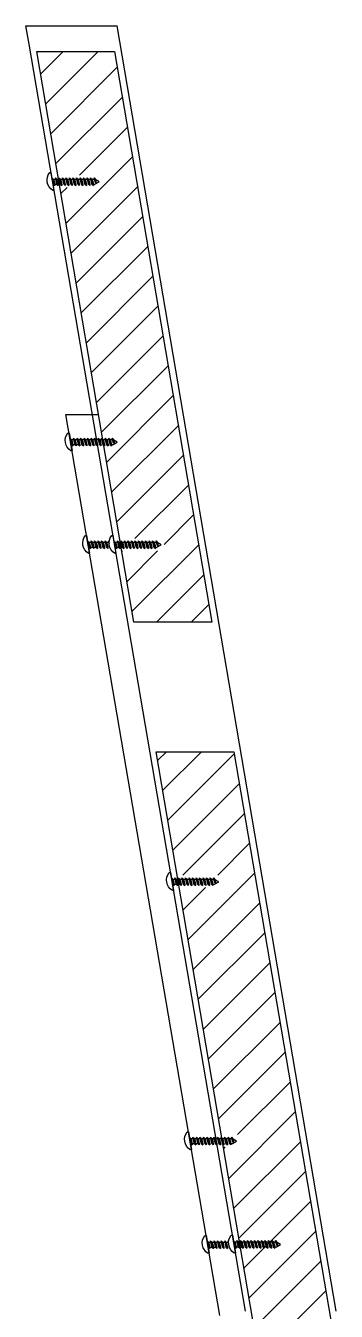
# Model space of a CAD drawing. Header units: millimetres. Extents: x 933 to 3262, y 580 to 1336.
# Drawn here: x 1983.79 to 1995.75, y 891.35 to 940.93 of the extents above; entities that cross this region are included whole.
import ezdxf

# ---------------------------------------------------------------- set-up
doc = ezdxf.new("R2010")
doc.units = ezdxf.units.MM
for name, color, linetype in [('A-FURN', 8, 'Continuous'), ('CAMPITURA', 253, 'Continuous'), ('Viti', 90, 'Continuous')]:
    doc.layers.add(name, color=color, linetype=linetype)
pattern_1 = [(45, (63.6199, 133.6698), (-0.6735192, 0.6735192), [])]

msp = doc.modelspace()

# ---------------------------------------------------------------- hatches: boundary and pattern name
at = {"layer": 'CAMPITURA'}
h = msp.add_hatch(dxfattribs=at)
h.set_pattern_fill('ANSI31', color=256, scale=0.3)
h.set_pattern_definition(pattern_1)
h.paths.add_polyline_path([(1986.736, 925.112), (1987.43, 925.112), (1987.43, 924.637), (1986.817, 924.637), (1987.411, 921.146), (1989.12, 921.146), (1989.12, 920.671), (1987.492, 920.671), (1987.959, 917.929), (1990.959, 917.929), (1987.214, 939.929), (1984.214, 939.929), (1985.024, 935.17), (1986.727, 935.17), (1986.727, 934.694), (1985.105, 934.694)])
h = msp.add_hatch(dxfattribs=at)
h.set_pattern_fill('ANSI31', color=256, scale=0.3)
h.set_pattern_definition(pattern_1)
h.paths.add_polyline_path([(1989.62, 908.171), (1991.338, 908.171), (1991.338, 907.696), (1989.701, 907.696), (1991.324, 898.162), (1992.036, 898.162), (1992.036, 897.687), (1991.405, 897.687), (1992.556, 890.929), (1995.556, 890.929), (1991.81, 912.929), (1988.81, 912.929)])
h.paths.add_polyline_path([(1992.058, 894.079), (1992.117, 894.022), (1992.194, 894.022), (1992.194, 894.079), (1992.253, 894.022), (1992.329, 894.022), (1992.329, 894.079), (1992.388, 894.022), (1992.465, 894.022), (1992.465, 894.079), (1992.524, 894.022), (1992.601, 894.022), (1992.601, 894.079), (1992.66, 894.022), (1992.736, 894.022), (1992.736, 894.079), (1992.795, 894.022), (1992.872, 894.022), (1992.872, 894.079), (1992.931, 894.022), (1993.007, 894.022), (1993.007, 894.079), (1993.066, 894.022), (1993.143, 894.022), (1993.143, 894.079), (1993.202, 894.022), (1993.278, 894.022), (1993.278, 894.079), (1993.338, 894.022), (1993.414, 894.022), (1993.414, 894.079), (1993.478, 894.005), (1993.609, 893.929), (1993.447, 893.836), (1993.387, 893.836), (1993.387, 893.78), (1993.328, 893.836), (1993.278, 894.022), (1993.202, 894.022), (1993.252, 893.836), (1993.252, 893.78), (1993.193, 893.836), (1993.143, 894.022), (1993.066, 894.022), (1993.116, 893.836), (1993.116, 893.78), (1993.057, 893.836), (1993.007, 894.022), (1992.931, 894.022), (1992.981, 893.836), (1992.981, 893.78), (1992.922, 893.836), (1992.872, 894.022), (1992.795, 894.022), (1992.845, 893.836), (1992.845, 893.78), (1992.786, 893.836), (1992.736, 894.022), (1992.66, 894.022), (1992.71, 893.836), (1992.71, 893.78), (1992.65, 893.836), (1992.601, 894.022), (1992.524, 894.022), (1992.574, 893.836), (1992.574, 893.78), (1992.515, 893.836), (1992.465, 894.022), (1992.388, 894.022), (1992.438, 893.836), (1992.438, 893.78), (1992.379, 893.836), (1992.329, 894.022), (1992.253, 894.022), (1992.303, 893.836), (1992.303, 893.78), (1992.244, 893.836), (1992.194, 894.022), (1992.117, 894.022), (1992.167, 893.836), (1992.167, 893.78), (1992.108, 893.836), (1992.058, 894.022)], flags=16)

# ---------------------------------------------------------------- linework, layer by layer
at = {"layer": 'A-FURN'}
for p, q in [((1983.915, 940.217), (1983.789, 940.929)), ((1983.789, 940.929), (1987.311, 940.929)), ((1995.753, 891.347), (1987.311, 940.929)), ((1992.253, 891.347), (1983.915, 940.217)), ((1991.267, 891.179), (1985.338, 925.929)), ((1985.338, 925.929), (1986.597, 925.929))]:
    msp.add_line(p, q, dxfattribs=at)
for points in [[(1987.214, 939.929), (1990.959, 917.929), (1987.959, 917.929), (1984.214, 939.929)], [(1991.81, 912.929), (1995.556, 890.929), (1992.556, 890.929), (1988.81, 912.929)]]:
    msp.add_lwpolyline(points, close=True, dxfattribs=at)
at = {"layer": 'Viti'}
for p, q in [((1984.82, 934.821), (1984.845, 934.821)), ((1984.854, 935.007), (1984.931, 935.007)), ((1984.904, 934.821), (1984.98, 934.821)), ((1984.99, 935.007), (1985.066, 935.007)), ((1985.039, 934.821), (1985.116, 934.821)), ((1985.125, 935.007), (1985.202, 935.007)), ((1985.261, 935.007), (1985.337, 935.007)), ((1985.396, 935.007), (1985.473, 935.007)), ((1985.532, 935.007), (1985.608, 935.007)), ((1985.667, 935.007), (1985.744, 935.007)), ((1985.803, 935.007), (1985.88, 935.007)), ((1985.939, 935.007), (1986.015, 935.007)), ((1986.074, 935.007), (1986.151, 935.007)), ((1986.21, 935.007), (1986.286, 935.007)), ((1986.345, 935.007), (1986.422, 935.007)), ((1985.534, 924.779), (1985.544, 924.779)), ((1985.553, 924.965), (1985.629, 924.965)), ((1985.603, 924.779), (1985.679, 924.779)), ((1985.689, 924.965), (1985.765, 924.965)), ((1985.738, 924.779), (1985.815, 924.779)), ((1985.824, 924.965), (1985.901, 924.965)), ((1985.96, 924.965), (1986.036, 924.965)), ((1986.095, 924.965), (1986.172, 924.965)), ((1986.231, 924.965), (1986.307, 924.965)), ((1986.366, 924.965), (1986.443, 924.965)), ((1986.502, 924.965), (1986.579, 924.965)), ((1986.638, 924.965), (1986.714, 924.965)), ((1986.773, 924.965), (1986.85, 924.965)), ((1986.909, 924.965), (1986.985, 924.965)), ((1987.044, 924.965), (1987.121, 924.965)), ((1986.194, 920.821), (1986.219, 920.821)), ((1986.228, 921.007), (1986.305, 921.007)), ((1986.278, 920.821), (1986.355, 920.821)), ((1986.364, 921.007), (1986.44, 921.007)), ((1986.414, 920.821), (1986.49, 920.821)), ((1986.499, 921.007), (1986.576, 921.007)), ((1986.635, 921.007), (1986.711, 921.007)), ((1986.771, 921.007), (1986.847, 921.007)), ((1986.906, 921.007), (1986.983, 921.007)), ((1987.03, 921.146), (1987.03, 921.146)), ((1987.209, 920.821), (1987.233, 920.821)), ((1987.243, 921.007), (1987.319, 921.007)), ((1987.293, 920.821), (1987.369, 920.821)), ((1987.378, 921.007), (1987.455, 921.007)), ((1987.428, 920.821), (1987.505, 920.821)), ((1987.514, 921.007), (1987.59, 921.007)), ((1987.649, 921.007), (1987.726, 921.007)), ((1987.785, 921.007), (1987.861, 921.007)), ((1987.921, 921.007), (1987.997, 921.007)), ((1988.056, 921.007), (1988.133, 921.007)), ((1988.192, 921.007), (1988.268, 921.007)), ((1988.327, 921.007), (1988.404, 921.007)), ((1988.463, 921.007), (1988.539, 921.007)), ((1988.598, 921.007), (1988.675, 921.007)), ((1988.734, 921.007), (1988.811, 921.007)), ((1989.461, 908.007), (1989.537, 908.007)), ((1989.596, 908.007), (1989.673, 908.007)), ((1989.732, 908.007), (1989.808, 908.007)), ((1989.867, 908.007), (1989.944, 908.007)), ((1990.003, 908.007), (1990.08, 908.007)), ((1990.139, 908.007), (1990.215, 908.007)), ((1990.274, 908.007), (1990.351, 908.007)), ((1990.41, 908.007), (1990.486, 908.007)), ((1990.545, 908.007), (1990.622, 908.007)), ((1990.681, 908.007), (1990.757, 908.007)), ((1990.816, 908.007), (1990.893, 908.007)), ((1990.952, 908.007), (1991.029, 908.007)), ((1989.427, 907.821), (1989.452, 907.821)), ((1989.511, 907.821), (1989.587, 907.821)), ((1989.646, 907.821), (1989.723, 907.821)), ((1990.152, 898.007), (1990.229, 898.007)), ((1990.288, 898.007), (1990.364, 898.007)), ((1990.424, 898.007), (1990.5, 898.007)), ((1990.559, 898.007), (1990.636, 898.007)), ((1990.695, 898.007), (1990.771, 898.007)), ((1990.83, 898.007), (1990.907, 898.007)), ((1990.966, 898.007), (1991.042, 898.007)), ((1991.101, 898.007), (1991.178, 898.007)), ((1991.237, 898.007), (1991.314, 898.007)), ((1991.373, 898.007), (1991.449, 898.007)), ((1991.508, 898.007), (1991.585, 898.007)), ((1991.644, 898.007), (1991.72, 898.007)), ((1990.118, 897.821), (1990.143, 897.821)), ((1990.202, 897.821), (1990.279, 897.821)), ((1990.338, 897.821), (1990.414, 897.821)), ((1990.835, 894.007), (1990.911, 894.007)), ((1990.97, 894.007), (1991.047, 894.007)), ((1991.106, 894.007), (1991.183, 894.007)), ((1991.242, 894.007), (1991.318, 894.007)), ((1991.377, 894.007), (1991.454, 894.007)), ((1991.513, 894.007), (1991.589, 894.007)), ((1991.846, 894.022), (1991.923, 894.022)), ((1991.982, 894.022), (1992.058, 894.022)), ((1992.117, 894.022), (1992.194, 894.022)), ((1992.253, 894.022), (1992.329, 894.022)), ((1992.388, 894.022), (1992.465, 894.022)), ((1992.524, 894.022), (1992.601, 894.022)), ((1992.66, 894.022), (1992.736, 894.022)), ((1992.795, 894.022), (1992.872, 894.022)), ((1992.931, 894.022), (1993.007, 894.022)), ((1993.066, 894.022), (1993.143, 894.022)), ((1993.202, 894.022), (1993.278, 894.022)), ((1993.338, 894.022), (1993.414, 894.022)), ((1990.801, 893.821), (1990.826, 893.821)), ((1990.885, 893.821), (1990.961, 893.821)), ((1991.02, 893.821), (1991.097, 893.821)), ((1991.812, 893.836), (1991.837, 893.836)), ((1991.896, 893.836), (1991.973, 893.836)), ((1992.032, 893.836), (1992.108, 893.836))]:
    msp.add_line(p, q, dxfattribs=at)
for points in [[(1984.876, 934.584), (1984.831, 934.577, -0.451416), (1984.712, 935.266), (1984.757, 935.274)], [(1985.575, 924.542), (1985.53, 924.534, -0.451416), (1985.411, 925.224), (1985.456, 925.232)], [(1986.25, 920.584), (1986.205, 920.577, -0.451416), (1986.086, 921.266), (1986.131, 921.274)], [(1987.265, 920.584), (1987.219, 920.577, -0.451416), (1987.1, 921.266), (1987.146, 921.274)], [(1989.483, 907.584), (1989.437, 907.577, -0.451416), (1989.318, 908.266), (1989.364, 908.274)], [(1990.175, 897.584), (1990.129, 897.577, -0.451416), (1990.01, 898.266), (1990.056, 898.274)], [(1990.857, 893.584), (1990.812, 893.577, -0.451416), (1990.693, 894.266), (1990.738, 894.274)], [(1991.868, 893.599), (1991.823, 893.592, -0.451416), (1991.704, 894.281), (1991.749, 894.289)]]:
    msp.add_lwpolyline(points, format="xyb", close=True, dxfattribs=at)
for points in [[(1984.82, 935.04), (1984.854, 935.007), (1984.904, 934.821), (1984.904, 934.765), (1984.82, 934.995)], [(1984.82, 934.914), (1984.845, 934.821), (1984.904, 934.765)], [(1984.931, 935.064), (1984.99, 935.007), (1985.039, 934.821), (1985.039, 934.765), (1984.931, 935.064), (1984.931, 935.007), (1984.98, 934.821), (1985.039, 934.765)], [(1985.066, 935.064), (1985.125, 935.007), (1985.175, 934.821), (1985.175, 934.765), (1985.066, 935.064), (1985.066, 935.007), (1985.116, 934.821), (1985.175, 934.765)], [(1985.202, 935.064), (1985.261, 935.007), (1985.311, 934.821), (1985.311, 934.765), (1985.202, 935.064), (1985.202, 935.007), (1985.252, 934.821), (1985.311, 934.765)], [(1985.337, 935.064), (1985.396, 935.007), (1985.446, 934.821), (1985.446, 934.765), (1985.337, 935.064), (1985.337, 935.007), (1985.387, 934.821), (1985.446, 934.765)], [(1985.473, 935.064), (1985.532, 935.007), (1985.582, 934.821), (1985.582, 934.765), (1985.473, 935.064), (1985.473, 935.007), (1985.523, 934.821), (1985.582, 934.765)], [(1985.608, 935.064), (1985.667, 935.007), (1985.717, 934.821), (1985.717, 934.765), (1985.608, 935.064), (1985.608, 935.007), (1985.658, 934.821), (1985.717, 934.765)], [(1985.744, 935.064), (1985.803, 935.007), (1985.853, 934.821), (1985.853, 934.765), (1985.744, 935.064), (1985.744, 935.007), (1985.794, 934.821), (1985.853, 934.765)], [(1985.88, 935.064), (1985.939, 935.007), (1985.989, 934.821), (1985.989, 934.765), (1985.88, 935.064), (1985.88, 935.007), (1985.929, 934.821), (1985.989, 934.765)], [(1986.015, 935.064), (1986.074, 935.007), (1986.124, 934.821), (1986.124, 934.765), (1986.015, 935.064), (1986.015, 935.007), (1986.065, 934.821), (1986.124, 934.765)], [(1986.151, 935.064), (1986.21, 935.007), (1986.26, 934.821), (1986.26, 934.765), (1986.151, 935.064), (1986.151, 935.007), (1986.201, 934.821), (1986.26, 934.765)], [(1986.286, 935.064), (1986.345, 935.007), (1986.395, 934.821), (1986.395, 934.765), (1986.286, 935.064), (1986.286, 935.007), (1986.336, 934.821), (1986.395, 934.765)], [(1986.395, 934.821), (1986.455, 934.821), (1986.616, 934.914), (1986.486, 934.99)], [(1986.422, 935.064), (1986.486, 934.99), (1986.493, 934.964), (1986.493, 934.87), (1986.422, 935.064), (1986.422, 935.007), (1986.447, 934.913), (1986.493, 934.87)], [(1985.519, 924.998), (1985.553, 924.965), (1985.603, 924.779), (1985.603, 924.722), (1985.519, 924.953)], [(1985.519, 924.872), (1985.544, 924.779), (1985.603, 924.722)], [(1985.629, 925.022), (1985.689, 924.965), (1985.738, 924.779), (1985.738, 924.722), (1985.629, 925.022), (1985.629, 924.965), (1985.679, 924.779), (1985.738, 924.722)], [(1985.765, 925.022), (1985.824, 924.965), (1985.874, 924.779), (1985.874, 924.722), (1985.765, 925.022), (1985.765, 924.965), (1985.815, 924.779), (1985.874, 924.722)], [(1985.901, 925.022), (1985.96, 924.965), (1986.01, 924.779), (1986.01, 924.722), (1985.901, 925.022), (1985.901, 924.965), (1985.951, 924.779), (1986.01, 924.722)], [(1986.036, 925.022), (1986.095, 924.965), (1986.145, 924.779), (1986.145, 924.722), (1986.036, 925.022), (1986.036, 924.965), (1986.086, 924.779), (1986.145, 924.722)], [(1986.172, 925.022), (1986.231, 924.965), (1986.281, 924.779), (1986.281, 924.722), (1986.172, 925.022), (1986.172, 924.965), (1986.222, 924.779), (1986.281, 924.722)], [(1986.307, 925.022), (1986.366, 924.965), (1986.416, 924.779), (1986.416, 924.722), (1986.307, 925.022), (1986.307, 924.965), (1986.357, 924.779), (1986.416, 924.722)], [(1986.443, 925.022), (1986.502, 924.965), (1986.552, 924.779), (1986.552, 924.722), (1986.443, 925.022), (1986.443, 924.965), (1986.493, 924.779), (1986.552, 924.722)], [(1986.579, 925.022), (1986.638, 924.965), (1986.688, 924.779), (1986.688, 924.722), (1986.579, 925.022), (1986.579, 924.965), (1986.628, 924.779), (1986.688, 924.722)], [(1986.714, 925.022), (1986.773, 924.965), (1986.823, 924.779), (1986.823, 924.722), (1986.714, 925.022), (1986.714, 924.965), (1986.764, 924.779), (1986.823, 924.722)], [(1986.85, 925.022), (1986.909, 924.965), (1986.959, 924.779), (1986.959, 924.722), (1986.85, 925.022), (1986.85, 924.965), (1986.9, 924.779), (1986.959, 924.722)], [(1986.985, 925.022), (1987.044, 924.965), (1987.094, 924.779), (1987.094, 924.722), (1986.985, 925.022), (1986.985, 924.965), (1987.035, 924.779), (1987.094, 924.722)], [(1987.094, 924.779), (1987.154, 924.779), (1987.315, 924.872), (1987.185, 924.947)], [(1987.121, 925.022), (1987.185, 924.947), (1987.191, 924.922), (1987.191, 924.828), (1987.121, 925.022), (1987.121, 924.965), (1987.146, 924.871), (1987.191, 924.828)], [(1986.194, 921.04), (1986.228, 921.007), (1986.278, 920.821), (1986.278, 920.765), (1986.194, 920.995)], [(1986.194, 920.914), (1986.219, 920.821), (1986.278, 920.765)], [(1986.305, 921.064), (1986.364, 921.007), (1986.414, 920.821), (1986.414, 920.765), (1986.305, 921.064), (1986.305, 921.007), (1986.355, 920.821), (1986.414, 920.765)], [(1986.44, 921.064), (1986.499, 921.007), (1986.549, 920.821), (1986.549, 920.765), (1986.44, 921.064), (1986.44, 921.007), (1986.49, 920.821), (1986.549, 920.765)], [(1986.576, 921.064), (1986.635, 921.007), (1986.685, 920.821), (1986.685, 920.765), (1986.576, 921.064), (1986.576, 921.007), (1986.626, 920.821), (1986.685, 920.765)], [(1986.711, 921.064), (1986.771, 921.007), (1986.82, 920.821), (1986.82, 920.765), (1986.711, 921.064), (1986.711, 921.007), (1986.761, 920.821), (1986.82, 920.765)], [(1986.847, 921.064), (1986.906, 921.007), (1986.956, 920.821), (1986.956, 920.765), (1986.847, 921.064), (1986.847, 921.007), (1986.897, 920.821), (1986.956, 920.765)], [(1986.983, 921.064), (1987.003, 921.045)], [(1986.999, 921.018), (1986.983, 921.064), (1986.983, 921.007), (1986.998, 920.95)], [(1987.209, 921.04), (1987.243, 921.007), (1987.293, 920.821), (1987.293, 920.765), (1987.209, 920.995)], [(1987.209, 920.914), (1987.233, 920.821), (1987.293, 920.765)], [(1987.319, 921.064), (1987.378, 921.007), (1987.428, 920.821), (1987.428, 920.765), (1987.319, 921.064), (1987.319, 921.007), (1987.369, 920.821), (1987.428, 920.765)], [(1987.455, 921.064), (1987.514, 921.007), (1987.564, 920.821), (1987.564, 920.765), (1987.455, 921.064), (1987.455, 921.007), (1987.505, 920.821), (1987.564, 920.765)], [(1987.59, 921.064), (1987.649, 921.007), (1987.699, 920.821), (1987.699, 920.765), (1987.59, 921.064), (1987.59, 921.007), (1987.64, 920.821), (1987.699, 920.765)], [(1987.726, 921.064), (1987.785, 921.007), (1987.835, 920.821), (1987.835, 920.765), (1987.726, 921.064), (1987.726, 921.007), (1987.776, 920.821), (1987.835, 920.765)], [(1987.861, 921.064), (1987.921, 921.007), (1987.97, 920.821), (1987.97, 920.765), (1987.861, 921.064), (1987.861, 921.007), (1987.911, 920.821), (1987.97, 920.765)], [(1987.997, 921.064), (1988.056, 921.007), (1988.106, 920.821), (1988.106, 920.765), (1987.997, 921.064), (1987.997, 921.007), (1988.047, 920.821), (1988.106, 920.765)], [(1988.133, 921.064), (1988.192, 921.007), (1988.242, 920.821), (1988.242, 920.765), (1988.133, 921.064), (1988.133, 921.007), (1988.183, 920.821), (1988.242, 920.765)], [(1988.268, 921.064), (1988.327, 921.007), (1988.377, 920.821), (1988.377, 920.765), (1988.268, 921.064), (1988.268, 921.007), (1988.318, 920.821), (1988.377, 920.765)], [(1988.404, 921.064), (1988.463, 921.007), (1988.513, 920.821), (1988.513, 920.765), (1988.404, 921.064), (1988.404, 921.007), (1988.454, 920.821), (1988.513, 920.765)], [(1988.539, 921.064), (1988.598, 921.007), (1988.648, 920.821), (1988.648, 920.765), (1988.539, 921.064), (1988.539, 921.007), (1988.589, 920.821), (1988.648, 920.765)], [(1988.675, 921.064), (1988.734, 921.007), (1988.784, 920.821), (1988.784, 920.765), (1988.675, 921.064), (1988.675, 921.007), (1988.725, 920.821), (1988.784, 920.765)], [(1988.784, 920.821), (1988.844, 920.821), (1989.005, 920.914), (1988.874, 920.99)], [(1988.811, 921.064), (1988.874, 920.99), (1988.881, 920.964), (1988.881, 920.87), (1988.811, 921.064), (1988.811, 921.007), (1988.836, 920.913), (1988.881, 920.87)], [(1989.427, 908.04), (1989.461, 908.007), (1989.511, 907.821), (1989.511, 907.765), (1989.427, 907.995)], [(1989.427, 907.914), (1989.452, 907.821), (1989.511, 907.765)], [(1989.537, 908.064), (1989.596, 908.007), (1989.646, 907.821), (1989.646, 907.765), (1989.537, 908.064), (1989.537, 908.007), (1989.587, 907.821), (1989.646, 907.765)], [(1989.673, 908.064), (1989.732, 908.007), (1989.782, 907.821), (1989.782, 907.765), (1989.673, 908.064), (1989.673, 908.007), (1989.723, 907.821), (1989.782, 907.765)], [(1989.808, 908.064), (1989.867, 908.007), (1989.917, 907.821), (1989.917, 907.765), (1989.808, 908.064), (1989.808, 908.007), (1989.858, 907.821), (1989.917, 907.765)], [(1989.944, 908.064), (1990.003, 908.007), (1990.053, 907.821), (1990.053, 907.765), (1989.944, 908.064), (1989.944, 908.007), (1989.994, 907.821), (1990.053, 907.765)], [(1990.08, 908.064), (1990.139, 908.007), (1990.188, 907.821), (1990.188, 907.765), (1990.08, 908.064), (1990.08, 908.007), (1990.129, 907.821), (1990.188, 907.765)], [(1990.215, 908.064), (1990.274, 908.007), (1990.324, 907.821), (1990.324, 907.765), (1990.215, 908.064), (1990.215, 908.007), (1990.265, 907.821), (1990.324, 907.765)], [(1990.351, 908.064), (1990.41, 908.007), (1990.46, 907.821), (1990.46, 907.765), (1990.351, 908.064), (1990.351, 908.007), (1990.401, 907.821), (1990.46, 907.765)], [(1990.486, 908.064), (1990.545, 908.007), (1990.595, 907.821), (1990.595, 907.765), (1990.486, 908.064), (1990.486, 908.007), (1990.536, 907.821), (1990.595, 907.765)], [(1990.622, 908.064), (1990.681, 908.007), (1990.731, 907.821), (1990.731, 907.765), (1990.622, 908.064), (1990.622, 908.007), (1990.672, 907.821), (1990.731, 907.765)], [(1990.757, 908.064), (1990.816, 908.007), (1990.866, 907.821), (1990.866, 907.765), (1990.757, 908.064), (1990.757, 908.007), (1990.807, 907.821), (1990.866, 907.765)], [(1990.893, 908.064), (1990.952, 908.007), (1991.002, 907.821), (1991.002, 907.765), (1990.893, 908.064), (1990.893, 908.007), (1990.943, 907.821), (1991.002, 907.765)], [(1991.002, 907.821), (1991.062, 907.821), (1991.223, 907.914), (1991.092, 907.99)], [(1991.029, 908.064), (1991.092, 907.99), (1991.099, 907.964), (1991.099, 907.87), (1991.029, 908.064), (1991.029, 908.007), (1991.054, 907.913), (1991.099, 907.87)], [(1990.118, 898.04), (1990.152, 898.007), (1990.202, 897.821), (1990.202, 897.765), (1990.118, 897.995)], [(1990.229, 898.064), (1990.288, 898.007), (1990.338, 897.821), (1990.338, 897.765), (1990.229, 898.064), (1990.229, 898.007), (1990.279, 897.821), (1990.338, 897.765)], [(1990.364, 898.064), (1990.424, 898.007), (1990.473, 897.821), (1990.473, 897.765), (1990.364, 898.064), (1990.364, 898.007), (1990.414, 897.821), (1990.473, 897.765)], [(1990.5, 898.064), (1990.559, 898.007), (1990.609, 897.821), (1990.609, 897.765), (1990.5, 898.064), (1990.5, 898.007), (1990.55, 897.821), (1990.609, 897.765)], [(1990.636, 898.064), (1990.695, 898.007), (1990.745, 897.821), (1990.745, 897.765), (1990.636, 898.064), (1990.636, 898.007), (1990.686, 897.821), (1990.745, 897.765)], [(1990.771, 898.064), (1990.83, 898.007), (1990.88, 897.821), (1990.88, 897.765), (1990.771, 898.064), (1990.771, 898.007), (1990.821, 897.821), (1990.88, 897.765)], [(1990.907, 898.064), (1990.966, 898.007), (1991.016, 897.821), (1991.016, 897.765), (1990.907, 898.064), (1990.907, 898.007), (1990.957, 897.821), (1991.016, 897.765)], [(1991.042, 898.064), (1991.101, 898.007), (1991.151, 897.821), (1991.151, 897.765), (1991.042, 898.064), (1991.042, 898.007), (1991.092, 897.821), (1991.151, 897.765)], [(1991.178, 898.064), (1991.237, 898.007), (1991.287, 897.821), (1991.287, 897.765), (1991.178, 898.064), (1991.178, 898.007), (1991.228, 897.821), (1991.287, 897.765)], [(1991.314, 898.064), (1991.373, 898.007), (1991.423, 897.821), (1991.423, 897.765), (1991.314, 898.064), (1991.314, 898.007), (1991.363, 897.821), (1991.423, 897.765)], [(1991.449, 898.064), (1991.508, 898.007), (1991.558, 897.821), (1991.558, 897.765), (1991.449, 898.064), (1991.449, 898.007), (1991.499, 897.821), (1991.558, 897.765)], [(1991.585, 898.064), (1991.644, 898.007), (1991.694, 897.821), (1991.694, 897.765), (1991.585, 898.064), (1991.585, 898.007), (1991.635, 897.821), (1991.694, 897.765)], [(1991.694, 897.821), (1991.753, 897.821), (1991.915, 897.914), (1991.784, 897.99)], [(1991.72, 898.064), (1991.784, 897.99), (1991.791, 897.964), (1991.791, 897.87), (1991.72, 898.064), (1991.72, 898.007), (1991.745, 897.913), (1991.791, 897.87)], [(1990.118, 897.914), (1990.143, 897.821), (1990.202, 897.765)], [(1990.801, 894.04), (1990.835, 894.007), (1990.885, 893.821), (1990.885, 893.765), (1990.801, 893.995)], [(1990.911, 894.064), (1990.97, 894.007), (1991.02, 893.821), (1991.02, 893.765), (1990.911, 894.064), (1990.911, 894.007), (1990.961, 893.821), (1991.02, 893.765)], [(1991.047, 894.064), (1991.106, 894.007), (1991.156, 893.821), (1991.156, 893.765), (1991.047, 894.064), (1991.047, 894.007), (1991.097, 893.821), (1991.156, 893.765)], [(1991.183, 894.064), (1991.242, 894.007), (1991.292, 893.821), (1991.292, 893.765), (1991.183, 894.064), (1991.183, 894.007), (1991.232, 893.821), (1991.292, 893.765)], [(1991.318, 894.064), (1991.377, 894.007), (1991.427, 893.821), (1991.427, 893.765), (1991.318, 894.064), (1991.318, 894.007), (1991.368, 893.821), (1991.427, 893.765)], [(1991.454, 894.064), (1991.513, 894.007), (1991.563, 893.821), (1991.563, 893.765), (1991.454, 894.064), (1991.454, 894.007), (1991.504, 893.821), (1991.563, 893.765)], [(1991.589, 894.064), (1991.605, 894.049)], [(1991.602, 894.028), (1991.589, 894.064), (1991.589, 894.007), (1991.602, 893.961)], [(1991.812, 894.055), (1991.846, 894.022), (1991.896, 893.836), (1991.896, 893.78), (1991.812, 894.01)], [(1991.923, 894.079), (1991.982, 894.022), (1992.032, 893.836), (1992.032, 893.78), (1991.923, 894.079), (1991.923, 894.022), (1991.973, 893.836), (1992.032, 893.78)], [(1992.058, 894.079), (1992.117, 894.022), (1992.167, 893.836), (1992.167, 893.78), (1992.058, 894.079), (1992.058, 894.022), (1992.108, 893.836), (1992.167, 893.78)], [(1992.194, 894.079), (1992.253, 894.022), (1992.303, 893.836), (1992.303, 893.78), (1992.194, 894.079), (1992.194, 894.022), (1992.244, 893.836), (1992.303, 893.78)], [(1992.329, 894.079), (1992.388, 894.022), (1992.438, 893.836), (1992.438, 893.78), (1992.329, 894.079), (1992.329, 894.022), (1992.379, 893.836), (1992.438, 893.78)], [(1992.465, 894.079), (1992.524, 894.022), (1992.574, 893.836), (1992.574, 893.78), (1992.465, 894.079), (1992.465, 894.022), (1992.515, 893.836), (1992.574, 893.78)], [(1992.601, 894.079), (1992.66, 894.022), (1992.71, 893.836), (1992.71, 893.78), (1992.601, 894.079), (1992.601, 894.022), (1992.65, 893.836), (1992.71, 893.78)], [(1992.736, 894.079), (1992.795, 894.022), (1992.845, 893.836), (1992.845, 893.78), (1992.736, 894.079), (1992.736, 894.022), (1992.786, 893.836), (1992.845, 893.78)], [(1992.872, 894.079), (1992.931, 894.022), (1992.981, 893.836), (1992.981, 893.78), (1992.872, 894.079), (1992.872, 894.022), (1992.922, 893.836), (1992.981, 893.78)], [(1993.007, 894.079), (1993.066, 894.022), (1993.116, 893.836), (1993.116, 893.78), (1993.007, 894.079), (1993.007, 894.022), (1993.057, 893.836), (1993.116, 893.78)], [(1993.143, 894.079), (1993.202, 894.022), (1993.252, 893.836), (1993.252, 893.78), (1993.143, 894.079), (1993.143, 894.022), (1993.193, 893.836), (1993.252, 893.78)], [(1993.278, 894.079), (1993.338, 894.022), (1993.387, 893.836), (1993.387, 893.78), (1993.278, 894.079), (1993.278, 894.022), (1993.328, 893.836), (1993.387, 893.78)], [(1993.387, 893.836), (1993.447, 893.836), (1993.609, 893.929), (1993.478, 894.005)], [(1993.414, 894.079), (1993.478, 894.005), (1993.485, 893.979), (1993.485, 893.885), (1993.414, 894.079), (1993.414, 894.022), (1993.439, 893.929), (1993.485, 893.885)], [(1990.801, 893.914), (1990.826, 893.821), (1990.885, 893.765)], [(1991.812, 893.929), (1991.837, 893.836), (1991.896, 893.78)]]:
    msp.add_lwpolyline(points, dxfattribs=at)

doc.saveas('drawing.dxf')
